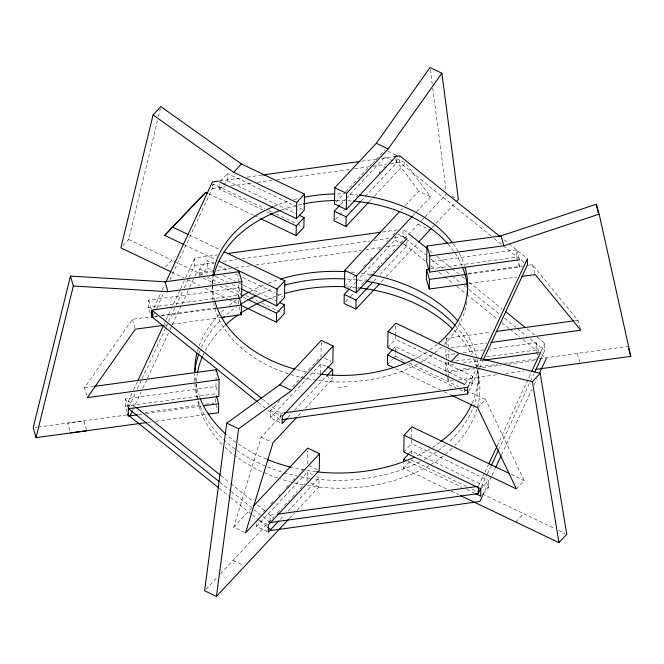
<?xml version="1.0" encoding="UTF-8"?>
<svg xmlns="http://www.w3.org/2000/svg" width="664" height="664" viewBox="0 0 664 664"><rect width="100%" height="100%" fill="white"/><g stroke="black" fill="none" stroke-linecap="round" stroke-linejoin="round"><path stroke-width="0.5" stroke-dasharray="3.32 2.49" d="M127.131 412.103L125.413 406.161L125.554 398.848L215.941 386.498L216.165 374.654M128.227 407.538L128.343 401.139L133.124 390.855M150.272 313.433L148.562 307.49L148.703 300.169L238.741 287.869L238.982 275.734M184.235 287.844L194.652 265.409L194.793 258.088L217.36 254.951M199.515 276.34L199.656 269.02L207.458 260.678L213.957 263.782M200.163 275.643L207.317 267.99L207.458 260.678M169.942 279.702L212.289 188.551L212.322 186.667M212.364 284.682L212.438 280.922M262.986 210.031L219.518 189.257L219.626 183.77M215.7 398.832L215.626 402.841L211.534 403.405M219.518 189.257L227.32 180.915L227.462 173.594L303.299 209.841M238.442 303.855L238.509 300.003M238.534 299.032L238.608 295.181L148.562 307.49M267.409 531.715L256.47 526.486L256.545 522.825M280.299 422.711L270.281 417.922L270.422 410.609L280.258 400.093M270.024 521.63L270.148 515.231L265.309 511.346M272.149 406.891L280.225 413.39L280.1 419.98L267.177 409.58M307.075 481.226L307.241 472.187L312.711 474.801M307.407 463.887L307.648 451.064M320.679 373.467L320.861 363.831L326.331 366.445M321.276 342.367L321.002 356.518L291.496 388.067M297.065 510.251L318.911 486.886L319.085 477.848L316.354 476.544M305.208 408.335L332.523 379.127L332.556 377.202M346.259 198.453L384.896 157.136L384.929 155.301M356.244 281.569L395.022 240.094L395.097 236.442M365.125 196.602L396.74 162.796L396.84 157.31M393.246 358.386L395.196 356.302L395.271 352.451M395.296 351.48L395.387 346.666L472.145 383.352L469.548 386.133M387.726 347.695L395.528 339.354L395.586 336.316M395.603 335.303L395.794 325.194M490.978 235.936L399.711 162.489L399.836 155.907M405.322 238.401L402.899 236.459L403.04 229.138L408.684 233.678M380.074 274.415L406.866 245.755L406.974 240.268M446.507 488.928L403.446 468.352L403.546 463.331M411.365 453.985L411.423 450.972L488.472 487.799L480.67 496.141M403.762 452.001L411.564 443.66L411.846 428.853M446.947 376.372L445.519 371.425L445.693 362.386L448.773 361.971M446.689 358.045L445.834 355.074L445.942 349.156M446.025 345.205L446.158 338.3L491.094 332.158M453.479 380.63L448.374 381.327L448.432 378.314M448.449 377.31L448.549 372.296L445.693 362.386M453.827 364.279L448.69 364.976L448.748 362.021M448.822 358.07L448.972 350.177M459.72 389.486L464.344 391.702L464.468 385.294M472.145 383.352L472.287 376.04L395.528 339.354M478.229 383.651L478.37 376.33M488.472 487.799L488.613 480.479L411.564 443.66M468.303 274.083L519.464 267.094L516.609 257.184L516.75 249.871L430.795 261.616M519.464 267.094L519.572 261.608M537.5 354.991L536.072 350.036L536.213 342.724L489.999 349.04M540.786 358.967L544.696 350.55L544.837 343.238L535.981 336.108M122.832 245.738L128.683 239.48L157.459 120.699M158.43 116.673L160.381 108.622M244.626 532.478L233.695 527.249L261.151 437.128L281.461 415.407M153.915 307.888L161.775 290.973M162.215 290.035L164.398 285.337M153.359 315.408L156.413 308.835M156.845 307.888L164.705 290.981M133.555 389.917L137.465 381.501M163.958 324.472L165.693 320.729M166.133 319.799L180.027 289.877M180.467 288.94L185.239 278.656M185.671 277.726L194.793 258.088M128.642 407.513L135.589 392.557M137.323 388.822L141.673 379.468M142.104 378.53L165.56 328.049M165.992 327.111L168.166 322.438M168.598 321.5L182.492 291.587M132.85 409.788L141.1 392.026M142.843 388.291L147.184 378.936M147.615 378.007L168.465 333.129M170.2 329.385L171.943 325.642M172.374 324.713L181.496 305.075M181.928 304.145L189.315 288.251M189.746 287.313L194.519 277.029M194.959 276.091L196.262 273.286L212.671 271.012M468.958 384.522L476.818 367.607M477.25 366.661L480.304 360.087M468.834 391.104L479.308 368.553M479.748 367.607L483.234 360.096M478.395 486.28L484.471 473.191M484.903 472.262L488.38 464.783M497.07 446.084L531.374 372.222M541.367 350.716L544.837 343.238M481.292 487.052L486.936 474.901M487.368 473.963L490.845 466.485M498.664 449.652L533.839 373.923M482.462 495.875L491.584 476.237M492.016 475.308L495.054 468.759M501.569 454.732L531.972 389.287M534.146 384.614L536.753 379.003M86.785 395.653L84.494 387.726L132.451 319.301L149.773 316.935M400.475 243.115L420.868 221.303M421.565 220.556L424.346 217.584M425.035 216.837L445.859 194.535M432.023 227.702L455.62 202.429M212.264 185.455L213.567 184.061L264.787 208.546M220.307 181.247L227.462 173.594M165.369 267.119L171.868 260.172L203.699 275.377M335.859 202.412L344.989 192.643M345.695 191.888L371.691 164.091M372.388 163.344L385.037 149.815M340.64 204.462L345.554 199.208M335.527 219.369L344.633 209.633M356.535 196.901L357.938 195.399M378.945 172.93L380.347 171.436M383.85 167.693L385.253 166.191M360.909 201.109L364.42 197.357M369.084 201.806L373.981 196.569M374.687 195.822L405.496 162.863L430.571 196.81L412.95 215.651M401.106 209.99L402.517 208.488M405.339 205.475L418.735 191.149L430.571 196.81M345.097 286.325L355.68 275.012M363.432 266.712L365.549 264.455M369.782 259.931L372.604 256.91M378.945 250.129L380.356 248.618M386.705 241.829L388.116 240.318M393.046 235.039L395.163 232.782M349.895 288.359L355.539 282.324M345.488 301.921L349.721 297.397M350.426 296.642L353.953 292.874M357.473 289.106L358.884 287.595M361.706 284.582L366.636 279.303M369.458 276.29L374.388 271.012M377.21 267.999L382.149 262.72M384.962 259.707L389.901 254.428M392.723 251.415L396.947 246.892M373.724 281.196L377.252 277.428M381.302 281.951L385.527 277.428M386.232 276.672L417.249 243.505M270.281 417.922L320.861 363.831M287.744 417.573L291.961 413.066M294.766 410.061L326.381 376.256M298.202 415.822L302.411 411.331M393.437 348.749L395.387 346.666M233.695 527.249L251.316 508.408M387.394 364.644L392.598 359.083M263.666 511.629L265.077 510.118M270.721 504.092L274.24 500.316M278.473 495.792L279.884 494.282M286.234 487.5L288.342 485.235M292.575 480.711L295.397 477.698M301.746 470.909L303.157 469.398M256.47 526.486L307.241 472.187M220.564 573.721L267.6 523.439M268.306 522.684L273.942 516.658M277.469 512.882L281.694 508.367M284.516 505.346L289.446 500.067M292.268 497.054L297.206 491.775M300.02 488.762L304.959 483.483M205.989 589.283L217.784 576.684M280.308 519.323L284.532 514.799M288.06 511.031L319.085 477.848M289.305 518.543L294.243 513.272M464.485 384.381L472.287 376.04M464.344 391.702L466.294 389.61M409.472 453.055L411.423 450.972M403.446 468.352L410.601 460.7M477.731 407.82L485.533 399.479L469.705 391.909M480.811 488.829L488.613 480.479M516.409 488.911L524.211 480.57L485.533 399.479M515.77 522.037L523.572 513.695L554.822 528.586M212.148 185.547L213.567 184.061M219.585 180.965L242.111 177.836M247.232 177.122L261.574 175.13M361.938 161.178L377.301 159.045M381.402 158.472L394.715 156.621M212.289 188.551L225.602 186.7M230.723 185.986L252.229 182.998M257.35 182.285L272.713 180.151M276.805 179.579L349.521 169.469M354.642 168.756L368.985 166.764M373.077 166.191L386.39 164.34M390.49 163.776L399.711 162.489M382.522 231.993L397.91 229.852M194.652 265.409L214.148 262.695M223.378 261.409L236.716 259.558M241.845 258.844L370.072 241.015M374.181 240.451L389.569 238.31M394.698 237.596L402.899 236.459M216.779 270.439L231.138 268.439M235.239 267.874L250.627 265.733M255.756 265.019L361.423 250.328M365.524 249.755L380.912 247.622M386.041 246.908L398.35 245.199M280.225 413.39L284.325 412.825M270.148 515.231L276.299 514.376M504.764 363.324L627.945 346.442M430.654 268.937L516.609 257.184M154.87 316.238L156.903 315.956M160.978 315.4L216.007 307.88M468.153 273.419L523.174 265.899M528.27 265.202L532.345 264.646L577.921 320.289L580.485 329.203M154.488 316.969L157.559 316.554M161.651 315.989L215.883 308.577M163.842 325.302L167.917 324.746M171.993 324.19L219.875 317.649M468.967 283.603L516.858 277.054M84.494 387.726L93.69 386.473M574.85 320.712L577.921 320.289M451.055 347.919L486.803 343.039M445.834 355.074L456.102 353.671M463.289 352.692L483.832 349.878M125.413 406.161L215.8 393.81M455.961 360.984L473.424 358.601M486.778 356.776L536.072 350.036M463.065 363.017L482.579 360.344M126.758 414.992L67.645 423.068L70.218 431.982M145.142 412.477L201.325 404.799M205.408 404.243L210.513 403.538M445.519 371.425L471.058 367.931M479.225 366.818L497.61 364.304M35.225 427.45L37.25 427.176M38.263 427.035L83.863 420.851L86.428 429.766M138.544 414.66L144.702 413.821M145.731 413.68L202.221 405.961M338.059 387.386L347.231 386.133M448.549 372.296L475.25 368.644M482.446 367.665L500.93 365.134M508.118 364.154L535.848 360.361M147.574 422.437L152.089 421.823M155.799 421.316L207.243 414.286M458.592 379.933L498.423 374.488M505.578 373.508L523.962 371.002M558.49 530.345L564.923 533.408M387.768 151.126L396.881 155.476M396.383 158.513L405.496 162.863M384.896 157.136L396.74 162.796M452.018 196.403L456.575 198.577M418.096 224.274L429.94 229.935M397.902 234.085L407.007 238.442M395.022 240.094L402.309 243.58M403.222 244.012L406.866 245.755M227.32 180.915L295.762 213.625M268.513 210.322L271.302 211.658M275.958 213.883L296.451 223.677M297.381 224.125L302.967 226.789M266.687 211.799L269.459 213.127M208.554 193.739L253.258 215.111M254.188 215.551L259.773 218.224M189.356 235.097L220.249 249.855M184.36 244.784L215.252 259.549M218.597 265.998L229.736 271.327M235.313 273.991L238.094 275.319M242.733 277.535L275.228 293.065M276.158 293.513L282.656 296.617M395.196 356.302L405.447 361.199M409.173 362.976L458.525 386.572M464.119 389.237L468.776 391.461M207.317 267.99L212.887 270.655M223.104 275.535L235.172 281.304M238.882 283.08L242.592 284.856M243.522 285.296L276.017 300.825M407.007 364.295L456.019 387.718M199.656 269.02L209.865 273.9M215.435 276.564L227.503 282.333M232.151 284.549L240.501 288.549M207.442 277.17L219.61 282.98M225.229 285.669L241.14 293.272M245.821 295.513L249.564 297.298M250.502 297.746L257.989 301.323M261.732 303.116L283.262 313.408M128.683 239.48L171.868 260.172M395.777 368.653L440.481 390.017M444.208 391.801L450.723 394.914M203.225 278.116L215.294 283.885M219.942 286.101L242.219 296.75M243.148 297.19L246.859 298.966M171.553 272.091L183.729 277.909M187.472 279.702L199.64 285.512M205.251 288.201L227.719 298.933M228.657 299.381L238.019 303.855M324.646 358.261L331.021 361.307M326.14 376.081L332.523 379.127M511.106 474.304L524.211 480.57M411.248 460.003L466.477 486.405M472.096 489.086L477.706 491.767M482.388 494.008L523.572 513.695M408.26 461.538L462.102 487.268M466.742 489.484L474.171 493.037M451.188 491.169L458.675 494.746M270.422 410.609L281.353 415.83M261.151 437.128L272.082 442.349M309.208 465.746L318.313 470.104M310.719 482.969L318.911 486.886M259.35 520.476L267.542 524.394M233.056 560.374L243.074 565.164M504.026 239.746L508.068 242.999M508.873 243.647L526.643 257.947M494.207 238.534L502.283 245.033M503.096 245.68L524.095 262.579M429.625 250.536L433.658 253.772M436.879 256.37L451.379 268.04M452.184 268.688L458.633 273.875M461.853 276.465L465.082 279.054M469.108 282.3L502.142 308.876M527.116 328.979L535.167 335.461M406.127 239.048L425.458 254.611M431.102 259.143L443.187 268.87M446.407 271.46L451.238 275.352M452.043 276L460.907 283.13M464.136 285.727L465.746 287.022M468.967 289.612L499.585 314.246M504.416 318.139L516.501 327.867M517.306 328.514L526.975 336.291M530.196 338.881L544.696 350.55M404.509 244.344L425.45 261.193M431.094 265.733L435.924 269.625M439.153 272.215L443.984 276.108M444.789 276.755L453.653 283.885M456.874 286.474L465.738 293.613M466.543 294.26L497.967 319.542M501.992 322.779L509.246 328.614M510.052 329.261L519.713 337.046M522.941 339.636L537.442 351.306M541.467 354.543L545.501 357.788M262.454 399.097L268.92 404.293M258.296 402.425L266.372 408.924M128.343 401.139L134.792 406.327M220.996 475.69L229.86 482.819M230.665 483.467L253.225 501.619M257.25 504.864L264.504 510.699M220.05 482.354L230.524 490.779M231.329 491.435L253.084 508.931M253.889 509.587L270.007 522.551M219.244 488.297L229.711 496.722M230.524 497.369L251.465 514.226M252.27 514.874L258.719 520.061M259.524 520.709L266.779 526.544M395.487 159.692L418.735 191.149M577.282 353.414L580.137 363.316M532.345 264.646L535.201 274.547M516.75 249.871L519.605 259.773M536.213 342.724L539.068 352.625M446.158 338.3L449.013 348.202M447.835 362.004L448.69 364.976M447.229 377.368L448.374 381.327M238.741 287.869L240.742 294.799M238.608 295.181L239.173 297.165M238.99 306.801L239.845 309.773M215.941 386.498L217.369 391.445M216.198 404.824L217.335 408.783M148.703 300.169L151.267 309.084M132.451 319.301L135.024 328.215M125.554 398.848L128.127 407.762M430.289 69.629L432.173 83.996M432.712 88.096L446.283 191.738M477.225 369.284A141.839 100.82 1.1 0 1 455.072 445.469M452.142 448.374A141.839 100.82 1.1 0 1 307.316 485.525M303.373 484.828A141.839 100.82 1.1 0 1 280.432 478.968M277.668 478.047A141.839 100.82 1.1 0 1 224.897 447.096M222.083 444.324A141.839 100.82 1.1 0 1 197.316 373.616M202.819 355.73A141.839 100.82 1.1 0 1 224.731 325.684M267.086 299.414A141.839 100.82 1.1 0 1 283.412 293.82M346.766 286.831A141.839 100.82 1.1 0 1 358.842 287.844M454.035 330.448A141.839 100.82 1.1 0 1 471.498 354.501M473.515 358.784A141.839 100.82 1.1 0 1 476.445 366.636M474.835 358.734A141.839 100.82 1.1 0 1 448.474 442.407M445.419 445.079A141.839 100.82 1.1 0 1 423.922 459.704M420.436 461.555A141.839 100.82 1.1 0 1 313.831 478.827M309.88 478.296A141.839 100.82 1.1 0 1 198.353 401.156M197.532 398.491A141.839 100.82 1.1 0 1 194.726 374.355M199.192 352.825A141.839 100.82 1.1 0 1 221.494 319.359M226.714 314.587A141.839 100.82 1.1 0 1 236.525 307M256.943 295.256A141.839 100.82 1.1 0 1 272.622 288.857M347.222 279.063A141.839 100.82 1.1 0 1 365.017 281.013M455.794 326.157A141.839 100.82 1.1 0 1 473.631 355.198M478.395 371.541A141.839 100.82 1.1 0 1 471.996 403.48M439.908 442.241A141.839 100.82 1.1 0 1 416.104 456.434M315.939 471.747A141.839 100.82 1.1 0 1 292.243 467.539M266.604 459.222A141.839 100.82 1.1 0 1 238.343 443.975M235.944 442.274A141.839 100.82 1.1 0 1 226.308 434.538M199.748 397.371A141.839 100.82 1.1 0 1 194.867 374.712M197.432 351.405A141.839 100.82 1.1 0 1 225.328 308.602M229.204 305.307A141.839 100.82 1.1 0 1 236.666 299.688M249.988 291.513A141.839 100.82 1.1 0 1 264.355 284.731M268.082 283.254A141.839 100.82 1.1 0 1 278.423 279.677M351.322 272.041A141.839 100.82 1.1 0 1 357.249 272.63M361.174 273.12A141.839 100.82 1.1 0 1 371.101 274.713M459.239 322.712A141.839 100.82 1.1 0 1 478.113 366.852M466.867 301.788A127.654 90.736 1.1 0 1 444.465 344.276M441.635 347.006A127.654 90.736 1.1 0 1 290.035 374.297A127.654 90.736 1.1 0 1 213.775 276.099M281.694 209.924A127.654 90.736 1.1 0 1 303.398 203.931M336.299 200.487A127.654 90.736 1.1 0 1 351.513 200.976M448.042 244.053A127.654 90.736 1.1 0 1 462.119 266.206M437.261 344.367A127.654 90.736 1.1 0 1 429.965 349.903M426.836 352.003A127.654 90.736 1.1 0 1 414.353 359.133M320.762 374.172A127.654 90.736 1.1 0 1 310.196 372.604M305.44 371.674A127.654 90.736 1.1 0 1 295.928 369.392M214.721 300.734A127.654 90.736 1.1 0 1 212.754 276.556M273.634 206.512A127.654 90.736 1.1 0 1 290.127 200.653M293.837 199.615A127.654 90.736 1.1 0 1 297.555 198.677M337.503 193.896A127.654 90.736 1.1 0 1 343.62 193.971M349.721 194.262A127.654 90.736 1.1 0 1 357.39 194.909M453.163 243.696A127.654 90.736 1.1 0 1 464.518 265.783"/><path stroke-width="1" d="M137.514 414.801L128.268 416.062L128.409 408.75L218.796 396.4L219.112 379.625L216.256 369.715L94.711 386.332M216.223 371.691L216.256 369.715M216.364 395.794L218.655 403.712L218.481 412.751L208.205 414.153M239.015 273.717L239.057 271.692L165.07 281.802L70.467 276.108L33.2 427.724L36.055 437.634L86.718 430.753M220.896 317.508L241.273 314.719L241.464 305.083L239.463 298.153M239.057 271.692L241.912 281.594L241.605 297.771L151.558 310.08L151.417 317.392L153.459 317.11M241.762 305.647L276.39 322.198L276.564 313.167L284.366 304.817L279.727 302.601M241.43 288.989L276.705 305.847L277.029 289.072L284.831 280.731L223.992 251.648M284.366 304.817L284.2 313.856L276.39 322.198M284.831 280.731L284.507 297.505L276.705 305.847M260.711 218.672L296.094 235.579L296.285 225.943L304.087 217.601L299.464 215.393M219.659 181.944L296.426 218.63L296.733 202.454L304.535 194.112L241.464 163.966L160.871 106.605L153.069 114.947L120.881 247.821L170.623 271.642M304.087 217.601L303.896 227.237L296.094 235.579M304.535 194.112L304.228 210.289L296.426 218.63M253.432 506.142L307.706 448.1L319.55 453.761L319.226 470.535L268.455 524.834L268.314 532.146L278.897 520.833M339.935 205.218L334.316 211.227L334.125 220.863L345.969 226.524L368.379 202.561M456.317 201.682L458.401 199.449L441.867 73.239L430.023 67.579L376.322 143.291L334.764 187.738L334.457 203.914L346.301 209.575L396.881 155.476M332.598 375.276L332.706 369.491L327.236 366.877M288.599 519.298L216.439 596.421L204.603 590.761L226.773 423.159L279.752 384.788L321.31 340.341L333.154 346.002L332.847 362.179L282.266 416.27L282.125 423.582L287.039 418.328M349.189 289.114L344.251 294.393L344.085 303.423L355.921 309.084L379.185 284.209M399.695 211.501L344.716 270.298L344.392 287.08L356.236 292.741L407.007 238.442M345.969 226.524L346.16 216.887L360.203 201.864M346.301 209.575L346.608 193.398L388.166 148.952L441.867 73.239M355.921 309.084L356.095 300.053L373.019 281.951M356.236 292.741L356.56 275.958L412.244 216.406M392.781 349.447L387.585 355.008L387.394 364.644L393.918 367.765M460.542 495.643L558.964 542.629L566.765 534.288L540.214 373.342L458.907 353.323L395.835 323.177L388.033 331.519L387.726 347.695L464.485 384.381M403.579 461.322L403.621 459.314L408.825 453.753M509.238 473.407L411.887 426.877L404.086 435.227L403.762 452.001L480.811 488.829L480.67 496.141L475.1 493.485M429.633 269.078L426.562 269.493L426.379 279.129L429.234 289.031L466.933 283.885M535.192 369.466L630.8 356.344L599.169 214.148L596.313 204.246L500.996 235.894L427.01 246.004L426.703 262.18L429.558 272.082L519.605 259.773M429.234 289.031L429.417 279.395L426.562 269.493M429.558 272.082L429.865 255.906L427.01 246.004M282.15 419.689L467.522 393.918L467.647 387.336L468.518 385.46M270.007 522.551L478.254 493.601L478.37 487.202M216.439 596.421L238.617 428.819L291.596 390.449L333.154 346.002M36.055 437.634L73.33 286.01L70.467 276.108M166.141 281.577L212.414 181.961L218.556 181.106M137.904 380.572L163.527 325.41M132.418 410.726L129.812 416.336L218.431 487.65M480.744 359.149L527.448 258.595L527.324 265.177L483.674 359.149M467.522 393.918L468.394 392.042M488.812 463.846L497.07 446.084M531.814 371.284L540.928 351.654M478.254 493.601L480.861 487.99M491.277 465.547L498.232 450.59M534.711 372.056L540.786 358.967M482.462 495.875L479.856 501.486L271.609 530.436L267.584 527.191M495.493 467.821L501.137 455.67M539.359 373.392L546.306 358.435M431.326 228.449L418.66 241.995M183.422 244.335L164.705 235.388L171.86 227.735M153.069 114.947L233.662 172.308L241.464 163.966M327.086 375.5L332.706 369.491M296.808 417.324L272.995 442.788L245.539 532.91L319.55 453.761M388.033 331.519L451.105 361.664L458.907 353.323M558.964 542.629L532.412 381.684L540.214 373.342M205.782 192.211L172.507 227.047L188.418 234.649M164.705 235.388L205.765 192.411L207.624 193.299M429.865 255.906L503.86 245.796L599.169 214.148M262.595 174.989L359.888 161.46M394.715 156.621L399.836 155.907L499.992 236.5M227.619 253.523L380.472 232.275M284.325 412.825L467.647 387.336M277.328 514.235L477.366 486.43M73.33 286.01L167.926 291.703L241.912 281.594M216.904 308.445L241.464 305.083M429.417 279.395L466.252 274.365M162.821 325.443L135.307 329.203L87.349 397.628L219.112 379.625M521.954 276.365L535.201 274.547L580.776 330.191L490.887 342.483M496.207 331.461L573.829 320.853M483.608 360.203L539.068 352.625M203.25 405.82L218.655 403.712M70.508 432.969L146.545 422.578M451.105 361.664L532.412 381.684M376.322 143.291L388.166 148.952M334.764 187.738L346.608 193.398M334.316 211.227L346.16 216.887M233.662 172.308L296.733 202.454M270.389 213.567L296.285 225.943M344.716 270.298L356.56 275.958M344.251 294.393L356.095 300.053M218.996 261.334L277.029 289.072M387.585 355.008L405.156 363.407M451.653 395.362L477.731 407.82L516.409 488.911L404.086 435.227M247.788 299.414L276.564 313.167M279.752 384.788L291.596 390.449M403.621 459.314L406.401 460.65M226.773 423.159L238.617 428.819M409.489 234.326L427.209 248.585M505.362 311.474L525.506 327.676M261.649 398.441L152.612 310.702L152.479 317.292L257.483 401.778M135.597 406.974L220.191 475.042M128.21 408.451L219.244 481.707M628.517 348.426L630.8 356.344M500.996 235.894L503.86 245.796M240.708 312.744L241.273 314.719M165.07 281.802L167.926 291.703M127.695 414.087L128.268 416.062M596.313 204.246L598.106 212.314M197.498 372.595A141.839 100.82 1.1 0 1 202.437 356.585M225.494 324.97A141.839 100.82 1.1 0 1 238.119 314.894M240.542 313.242A141.839 100.82 1.1 0 1 266.214 299.771M284.341 293.554A141.839 100.82 1.1 0 1 344.74 286.732M359.846 287.96A141.839 100.82 1.1 0 1 452.558 328.979M194.851 372.429A141.839 100.82 1.1 0 1 198.835 353.796M222.216 318.662A141.839 100.82 1.1 0 1 224.432 316.595M240.542 304.311A141.839 100.82 1.1 0 1 256.038 295.679M284.972 285.063A141.839 100.82 1.1 0 1 345.288 278.955M366.013 281.171A141.839 100.82 1.1 0 1 455.106 325.393M471.598 404.368A141.839 100.82 1.1 0 1 440.738 441.618M414.286 457.28A141.839 100.82 1.1 0 1 316.927 471.855M291.264 467.298A141.839 100.82 1.1 0 1 267.517 459.596M225.569 433.874A141.839 100.82 1.1 0 1 200.088 398.251M194.793 372.836A141.839 100.82 1.1 0 1 196.909 353.389M241.505 296.476A141.839 100.82 1.1 0 1 249.124 291.986M280.341 279.096A141.839 100.82 1.1 0 1 345.421 271.634M372.089 274.904A141.839 100.82 1.1 0 1 457.944 321.152M213.982 275.187A127.654 90.736 1.1 0 1 280.789 210.247M303.398 203.931A127.654 90.736 1.1 0 1 335.403 200.503M353.431 201.126A127.654 90.736 1.1 0 1 447.461 243.389M462.476 267.077A127.654 90.736 1.1 0 1 467.514 294.509M465.057 267.567A127.654 90.736 1.1 0 1 438.796 343.081M413.481 359.564A127.654 90.736 1.1 0 1 320.762 374.172M294.99 369.134A127.654 90.736 1.1 0 1 215.003 301.738M212.87 275.568A127.654 90.736 1.1 0 1 272.746 206.894M304.195 197.216A127.654 90.736 1.1 0 1 334.54 193.938M359.299 195.125A127.654 90.736 1.1 0 1 452.574 242.908"/></g></svg>
